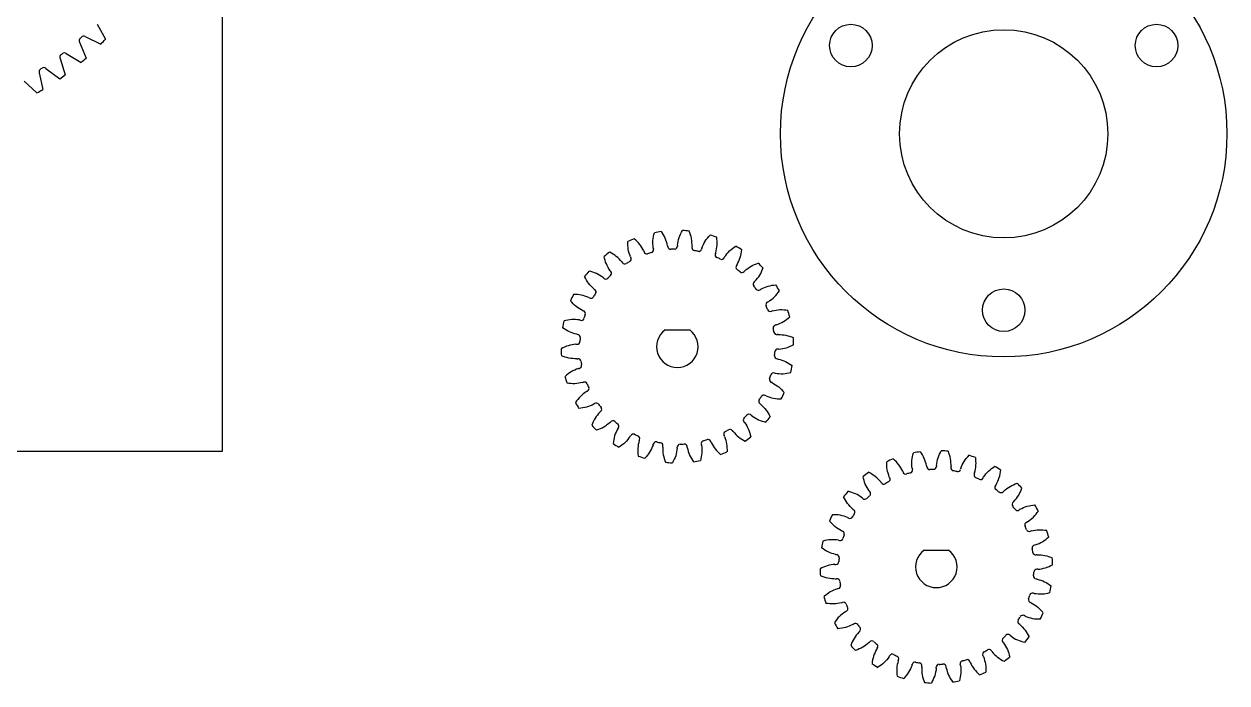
# Model space of a CAD drawing. Header units: millimetres. Extents: x 0 to 420, y 0 to 297.
# Drawn here: x 218.9 to 334.8, y 133.6 to 197 of the extents above; entities that cross this region are included whole.
import ezdxf

# ---------------------------------------------------------------- set-up
doc = ezdxf.new("R2010")
doc.units = ezdxf.units.MM

msp = doc.modelspace()

# ---------------------------------------------------------------- linework, layer by layer
at = {"color": 7, "linetype": 'Continuous', "lineweight": 25}
for p, q in [((238.03, 155.9), (238.03, 244.9)), ((225.95, 197.05), (226.74, 195.58)), ((224.79, 195.83), (226.3, 195.11)), ((224.24, 195.31), (224.89, 193.77)), ((222.38, 193.74), (222.87, 192.15)), ((222.97, 194.21), (224.4, 193.35)), ((220.36, 192.36), (220.7, 190.73)), ((221, 192.77), (222.34, 191.77)), ((218.91, 191.53), (220.14, 190.41)), ((278.59, 175.18), (278.62, 175.09)), ((279.5, 175.45), (279.53, 175.36)), ((280.89, 175.69), (280.9, 175.59)), ((281.84, 175.73), (281.84, 175.63)), ((283.24, 175.63), (283.23, 175.53)), ((284.18, 175.45), (284.16, 175.35)), ((285.52, 175.01), (285.48, 174.92)), ((276.48, 174.13), (276.53, 174.05)), ((277.3, 174.62), (277.34, 174.53)), ((286.38, 174.61), (286.34, 174.52)), ((287.58, 173.87), (287.52, 173.79)), ((275.36, 173.28), (275.42, 173.21)), ((288.32, 173.27), (288.26, 173.2)), ((273.79, 171.52), (273.87, 171.46)), ((274.68, 172.61), (274.75, 172.55)), ((289.3, 172.26), (289.23, 172.2)), ((289.88, 171.5), (289.8, 171.45)), ((273.29, 170.71), (273.38, 170.66)), ((272.7, 169.43), (272.79, 169.4)), ((290.59, 170.29), (290.51, 170.25)), ((290.97, 169.42), (290.88, 169.38)), ((272.4, 168.53), (272.5, 168.5)), ((291.38, 168.07), (291.28, 168.05)), ((272.13, 167.15), (272.23, 167.13)), ((280.65, 167.57), (283.02, 167.57)), ((291.54, 167.13), (291.44, 167.12)), ((272.06, 166.19), (272.16, 166.19)), ((291.6, 165.72), (291.51, 165.73)), ((272.13, 164.79), (272.23, 164.8)), ((291.53, 164.77), (291.44, 164.78)), ((272.29, 163.85), (272.38, 163.87)), ((291.26, 163.39), (291.17, 163.42)), ((272.69, 162.5), (272.78, 162.54)), ((290.97, 162.49), (290.88, 162.52)), ((273.07, 161.63), (273.16, 161.67)), ((290.37, 161.21), (290.29, 161.26)), ((273.79, 160.41), (273.86, 160.47)), ((289.87, 160.4), (289.79, 160.46)), ((274.36, 159.66), (274.44, 159.72)), ((275.35, 158.65), (275.41, 158.72)), ((288.99, 159.3), (288.92, 159.37)), ((276.09, 158.05), (276.15, 158.13)), ((287.19, 157.78), (287.14, 157.87)), ((288.31, 158.64), (288.24, 158.71)), ((277.28, 157.31), (277.33, 157.4)), ((278.15, 156.91), (278.18, 157)), ((279.49, 156.47), (279.51, 156.57)), ((284.16, 156.47), (284.14, 156.56)), ((285.08, 156.74), (285.04, 156.83)), ((286.37, 157.3), (286.32, 157.39)), ((70.03, 155.9), (238.03, 155.9)), ((280.42, 156.29), (280.44, 156.38)), ((281.82, 156.19), (281.82, 156.28)), ((282.78, 156.23), (282.77, 156.33)), ((304.44, 154.24), (304.47, 154.14)), ((305.83, 154.47), (305.84, 154.38)), ((306.78, 154.52), (306.78, 154.42)), ((308.19, 154.41), (308.17, 154.32)), ((309.12, 154.23), (309.1, 154.14)), ((302.24, 153.4), (302.29, 153.32)), ((303.53, 153.96), (303.56, 153.87)), ((310.46, 153.8), (310.42, 153.71)), ((311.32, 153.39), (311.28, 153.31)), ((300.3, 152.07), (300.36, 151.99)), ((301.42, 152.92), (301.47, 152.84)), ((312.52, 152.65), (312.46, 152.57)), ((313.26, 152.05), (313.2, 151.98)), ((299.62, 151.4), (299.69, 151.33)), ((314.24, 151.05), (314.17, 150.98)), ((298.23, 149.49), (298.32, 149.45)), ((298.74, 150.3), (298.82, 150.25)), ((314.82, 150.29), (314.74, 150.23)), ((315.54, 149.08), (315.45, 149.03)), ((297.35, 147.31), (297.44, 147.29)), ((297.64, 148.22), (297.73, 148.18)), ((315.92, 148.2), (315.83, 148.17)), ((305.59, 146.35), (307.96, 146.35)), ((316.32, 146.85), (316.22, 146.83)), ((297, 144.98), (297.1, 144.98)), ((297.07, 145.93), (297.17, 145.92)), ((316.48, 145.91), (316.38, 145.9)), ((316.54, 144.51), (316.45, 144.51)), ((297.07, 143.57), (297.17, 143.59)), ((297.23, 142.64), (297.33, 142.66)), ((316.48, 143.56), (316.38, 143.57)), ((316.2, 142.18), (316.11, 142.2)), ((297.63, 141.29), (297.72, 141.32)), ((298.01, 140.41), (298.1, 140.46)), ((315.91, 141.27), (315.82, 141.31)), ((298.73, 139.2), (298.81, 139.25)), ((314.81, 139.19), (314.73, 139.24)), ((315.32, 140), (315.23, 140.04)), ((299.31, 138.44), (299.38, 138.5)), ((313.93, 138.09), (313.86, 138.16)), ((300.29, 137.44), (300.35, 137.51)), ((301.03, 136.84), (301.09, 136.92)), ((313.25, 137.42), (313.19, 137.5)), ((302.23, 136.1), (302.27, 136.18)), ((303.09, 135.69), (303.13, 135.78)), ((310.02, 135.53), (309.99, 135.62)), ((311.31, 136.09), (311.26, 136.17)), ((312.13, 136.57), (312.08, 136.65)), ((304.43, 135.26), (304.45, 135.35)), ((305.36, 135.07), (305.38, 135.17)), ((306.77, 134.97), (306.77, 135.07)), ((307.72, 135.02), (307.71, 135.11)), ((309.11, 135.25), (309.08, 135.35))]:
    msp.add_line(p, q, dxfattribs=at)
for centre, radius in [((313.26, 186.47), 21.5), ((298.54, 194.97), 2.05), ((327.98, 194.97), 2.05), ((313.26, 186.47), 10.03), ((313.26, 169.47), 2.05)]:
    msp.add_circle(centre, radius, dxfattribs=at)
for centre, radius, start, end in [((224.64, 195.58), 0.3, 58.3034, 133.7947), ((224.51, 195.45), 0.3, 133.391, 208.8822), ((207.13, 213.84), 25, 313.391, 313.7947), ((207.13, 213.84), 26.8, 315.6671, 317.057), ((222.65, 193.86), 0.3, 127.8525, 203.3438), ((207.13, 213.84), 25, 307.8525, 308.2562), ((222.79, 193.97), 0.3, 52.7649, 128.2562), ((207.13, 213.84), 26.8, 310.1287, 311.5185), ((220.65, 192.46), 0.3, 122.314, 197.8053), ((207.13, 213.84), 25, 302.314, 302.7177), ((220.8, 192.55), 0.3, 47.2265, 122.7177), ((207.13, 213.84), 26.8, 304.5902, 305.9801), ((207.13, 213.84), 26.8, 299.0517, 300.4416), ((281.83, 165.96), 11.2, 111.788, 115.2438), ((281.83, 165.96), 11.2, 97.9418, 101.3977), ((281.83, 165.96), 11.2, 84.0957, 87.5515), ((281.83, 165.96), 11.2, 70.2495, 73.7054), ((281.83, 165.96), 11.2, 125.6341, 129.09), ((278.88, 175.18), 0.28, 199.3887, 287.7311), ((281.83, 165.96), 9.4, 105.4545, 107.7311), ((279.25, 175.29), 0.28, 285.4545, 13.797), ((281.18, 175.62), 0.28, 185.5425, 273.885), ((281.83, 165.96), 9.4, 91.6084, 93.885), ((281.56, 175.64), 0.28, 271.6084, 359.9508), ((283.51, 175.49), 0.28, 171.6964, 260.0388), ((281.83, 165.96), 9.4, 77.7622, 80.0388), ((283.88, 175.42), 0.28, 257.7622, 346.1046), ((281.83, 165.96), 11.2, 56.4033, 59.8592), ((276.76, 174.21), 0.28, 213.2348, 301.5773), ((281.83, 165.96), 9.4, 119.3007, 121.5773), ((277.1, 174.4), 0.28, 299.3007, 27.6431), ((285.74, 174.82), 0.28, 157.8502, 246.1927), ((281.83, 165.96), 9.4, 63.916, 66.1927), ((286.09, 174.65), 0.28, 243.916, 332.2585), ((287.75, 173.62), 0.28, 144.0041, 232.3465), ((281.83, 165.96), 11.2, 42.5572, 46.0131), ((281.83, 165.96), 11.2, 139.4803, 142.9361), ((281.83, 165.96), 9.4, 133.1468, 135.4234), ((275.21, 173.02), 0.28, 313.1468, 41.4893), ((281.83, 165.96), 9.4, 50.0699, 52.3465), ((288.05, 173.38), 0.28, 230.0699, 318.4123), ((274.94, 172.75), 0.28, 227.081, 315.4234), ((289.41, 171.98), 0.28, 130.1579, 218.5004), ((281.83, 165.96), 9.4, 36.2237, 38.5004), ((289.64, 171.68), 0.28, 216.2237, 304.5662), ((281.83, 165.96), 11.2, 28.711, 32.1669), ((281.83, 165.96), 11.2, 153.3264, 156.7823), ((273.51, 170.91), 0.28, 240.9271, 329.2696), ((281.83, 165.96), 9.4, 146.993, 149.2696), ((273.72, 171.23), 0.28, 326.993, 55.3354), ((272.69, 169.14), 0.28, 340.8391, 69.1816), ((290.63, 170), 0.28, 116.3118, 204.6542), ((281.83, 165.96), 9.4, 22.3776, 24.6542), ((290.78, 169.64), 0.28, 202.3776, 290.72), ((281.83, 165.96), 11.2, 14.8649, 18.3207), ((281.83, 165.96), 11.2, 167.1726, 170.6284), ((272.57, 168.77), 0.28, 254.7733, 343.1157), ((281.83, 165.96), 9.4, 160.8391, 163.1157), ((291.34, 167.77), 0.28, 102.4656, 190.808), ((272.19, 166.86), 0.28, 354.6853, 83.0277), ((281.83, 165.96), 9.4, 174.6853, 176.9619), ((281.83, 165.96), 2, 126.3897, 53.6103), ((281.83, 165.96), 9.4, 8.5314, 10.808), ((291.41, 167.39), 0.28, 188.5314, 276.8739), ((281.83, 165.96), 11.2, 1.0187, 4.4746), ((281.83, 165.96), 11.2, 181.0187, 184.4746), ((272.17, 166.47), 0.28, 268.6194, 356.9619), ((291.5, 165.45), 0.28, 88.6194, 176.9619), ((272.26, 164.52), 0.28, 8.5314, 96.8739), ((281.83, 165.96), 9.4, 188.5314, 190.808), ((281.83, 165.96), 9.4, 354.6853, 356.9619), ((291.47, 165.06), 0.28, 174.6853, 263.0277), ((272.32, 164.14), 0.28, 282.4656, 10.808), ((291.1, 163.15), 0.28, 74.7733, 163.1157), ((281.83, 165.96), 11.2, 347.1726, 350.6284), ((281.83, 165.96), 11.2, 194.8649, 198.3207), ((272.88, 162.27), 0.28, 22.3776, 110.72), ((281.83, 165.96), 9.4, 202.3776, 204.6542), ((290.98, 162.78), 0.28, 160.8391, 249.1816), ((281.83, 165.96), 9.4, 340.8391, 343.1157), ((273.04, 161.92), 0.28, 296.3118, 24.6542), ((281.83, 165.96), 9.4, 326.993, 329.2696), ((290.15, 161.01), 0.28, 60.9271, 149.2696), ((281.83, 165.96), 11.2, 333.3264, 336.7823), ((281.83, 165.96), 11.2, 208.711, 212.1669), ((274.02, 160.24), 0.28, 36.2237, 124.5662), ((281.83, 165.96), 9.4, 216.2237, 218.5004), ((274.26, 159.93), 0.28, 310.1579, 38.5004), ((289.95, 160.69), 0.28, 146.993, 235.3354), ((275.62, 158.54), 0.28, 50.0699, 138.4123), ((281.83, 165.96), 9.4, 230.0699, 232.3465), ((288.45, 158.9), 0.28, 133.1468, 221.4893), ((281.83, 165.96), 9.4, 313.1468, 315.4234), ((288.73, 159.16), 0.28, 47.081, 135.4234), ((281.83, 165.96), 11.2, 319.4803, 322.9361), ((281.83, 165.96), 11.2, 222.5572, 226.0131), ((275.92, 158.3), 0.28, 324.0041, 52.3465), ((286.57, 157.52), 0.28, 119.3007, 207.6431), ((281.83, 165.96), 9.4, 299.3007, 301.5773), ((286.9, 157.71), 0.28, 33.2348, 121.5773), ((281.83, 165.96), 11.2, 236.4033, 239.8592), ((277.58, 157.26), 0.28, 63.916, 152.2585), ((281.83, 165.96), 9.4, 243.916, 246.1927), ((277.93, 157.1), 0.28, 337.8502, 66.1927), ((279.78, 156.5), 0.28, 77.7622, 166.1046), ((281.83, 165.96), 9.4, 257.7622, 260.0388), ((280.16, 156.42), 0.28, 351.6964, 80.0388), ((282.1, 156.28), 0.28, 91.6084, 179.9508), ((281.83, 165.96), 9.4, 271.6084, 273.885), ((282.49, 156.3), 0.28, 5.5425, 93.885), ((284.41, 156.63), 0.28, 105.4545, 193.797), ((281.83, 165.96), 9.4, 285.4545, 287.7311), ((284.78, 156.74), 0.28, 19.3887, 107.7311), ((281.83, 165.96), 11.2, 305.6341, 309.09), ((281.83, 165.96), 11.2, 250.2495, 253.7054), ((281.83, 165.96), 11.2, 291.788, 295.2438), ((306.77, 144.74), 11.2, 97.9418, 101.3977), ((306.77, 144.74), 11.2, 84.0957, 87.5515), ((306.77, 144.74), 11.2, 70.2495, 73.7054), ((281.83, 165.96), 11.2, 264.0957, 267.5515), ((281.83, 165.96), 11.2, 277.9418, 281.3977), ((306.77, 144.74), 11.2, 111.788, 115.2438), ((304.2, 154.07), 0.28, 285.4545, 13.797), ((306.12, 154.4), 0.28, 185.5425, 273.885), ((306.77, 144.74), 9.4, 91.6084, 93.885), ((306.5, 154.42), 0.28, 271.6084, 359.9508), ((308.45, 154.28), 0.28, 171.6964, 260.0388), ((308.83, 154.2), 0.28, 257.7622, 346.1046), ((306.77, 144.74), 11.2, 56.4033, 59.8592), ((306.77, 144.74), 11.2, 125.6341, 129.09), ((306.77, 144.74), 9.4, 119.3007, 121.5773), ((302.04, 153.19), 0.28, 299.3007, 27.6431), ((303.83, 153.96), 0.28, 199.3887, 287.7311), ((306.77, 144.74), 9.4, 105.4545, 107.7311), ((306.77, 144.74), 9.4, 77.7622, 80.0388), ((310.68, 153.6), 0.28, 157.8502, 246.1927), ((306.77, 144.74), 9.4, 63.916, 66.1927), ((311.03, 153.44), 0.28, 243.916, 332.2585), ((306.77, 144.74), 11.2, 139.4803, 142.9361), ((300.16, 151.81), 0.28, 313.1468, 41.4893), ((301.71, 152.99), 0.28, 213.2348, 301.5773), ((312.69, 152.41), 0.28, 144.0041, 232.3465), ((306.77, 144.74), 9.4, 50.0699, 52.3465), ((312.99, 152.17), 0.28, 230.0699, 318.4123), ((306.77, 144.74), 11.2, 42.5572, 46.0131), ((299.88, 151.54), 0.28, 227.081, 315.4234), ((306.77, 144.74), 9.4, 133.1468, 135.4234), ((314.35, 150.77), 0.28, 130.1579, 218.5004), ((306.77, 144.74), 11.2, 28.711, 32.1669), ((306.77, 144.74), 11.2, 153.3264, 156.7823), ((298.45, 149.69), 0.28, 240.9271, 329.2696), ((306.77, 144.74), 9.4, 146.993, 149.2696), ((298.66, 150.02), 0.28, 326.993, 55.3354), ((306.77, 144.74), 9.4, 36.2237, 38.5004), ((314.58, 150.46), 0.28, 216.2237, 304.5662), ((315.57, 148.78), 0.28, 116.3118, 204.6542), ((306.77, 144.74), 9.4, 22.3776, 24.6542), ((315.73, 148.43), 0.28, 202.3776, 290.72), ((306.77, 144.74), 11.2, 167.1726, 170.6284), ((297.51, 147.56), 0.28, 254.7733, 343.1157), ((297.63, 147.92), 0.28, 340.8391, 69.1816), ((306.77, 144.74), 9.4, 160.8391, 163.1157), ((306.77, 144.74), 11.2, 14.8649, 18.3207), ((306.77, 144.74), 2, 126.3897, 53.6103), ((316.28, 146.56), 0.28, 102.4656, 190.808), ((306.77, 144.74), 9.4, 8.5314, 10.808), ((316.35, 146.18), 0.28, 188.5314, 276.8739), ((297.11, 145.26), 0.28, 268.6194, 356.9619), ((297.14, 145.64), 0.28, 354.6853, 83.0277), ((306.77, 144.74), 9.4, 174.6853, 176.9619), ((306.77, 144.74), 11.2, 1.0187, 4.4746), ((306.77, 144.74), 11.2, 181.0187, 184.4746), ((306.77, 144.74), 9.4, 354.6853, 356.9619), ((316.41, 143.85), 0.28, 174.6853, 263.0277), ((316.44, 144.23), 0.28, 88.6194, 176.9619), ((297.2, 143.31), 0.28, 8.5314, 96.8739), ((297.27, 142.93), 0.28, 282.4656, 10.808), ((306.77, 144.74), 9.4, 188.5314, 190.808), ((306.77, 144.74), 11.2, 347.1726, 350.6284), ((306.77, 144.74), 11.2, 194.8649, 198.3207), ((315.92, 141.57), 0.28, 160.8391, 249.1816), ((306.77, 144.74), 9.4, 340.8391, 343.1157), ((316.04, 141.93), 0.28, 74.7733, 163.1157), ((297.82, 141.06), 0.28, 22.3776, 110.72), ((306.77, 144.74), 9.4, 202.3776, 204.6542), ((297.98, 140.71), 0.28, 296.3118, 24.6542), ((306.77, 144.74), 11.2, 333.3264, 336.7823), ((306.77, 144.74), 11.2, 208.711, 212.1669), ((298.97, 139.02), 0.28, 36.2237, 124.5662), ((306.77, 144.74), 9.4, 216.2237, 218.5004), ((314.89, 139.47), 0.28, 146.993, 235.3354), ((306.77, 144.74), 9.4, 326.993, 329.2696), ((315.1, 139.8), 0.28, 60.9271, 149.2696), ((299.2, 138.72), 0.28, 310.1579, 38.5004), ((313.39, 137.68), 0.28, 133.1468, 221.4893), ((306.77, 144.74), 9.4, 313.1468, 315.4234), ((313.67, 137.95), 0.28, 47.081, 135.4234), ((306.77, 144.74), 11.2, 319.4803, 322.9361), ((306.77, 144.74), 11.2, 222.5572, 226.0131), ((300.56, 137.32), 0.28, 50.0699, 138.4123), ((306.77, 144.74), 9.4, 230.0699, 232.3465), ((300.86, 137.08), 0.28, 324.0041, 52.3465), ((306.77, 144.74), 9.4, 299.3007, 301.5773), ((311.84, 136.5), 0.28, 33.2348, 121.5773), ((302.52, 136.05), 0.28, 63.916, 152.2585), ((306.77, 144.74), 9.4, 243.916, 246.1927), ((302.87, 135.89), 0.28, 337.8502, 66.1927), ((304.72, 135.28), 0.28, 77.7622, 166.1046), ((306.77, 144.74), 9.4, 257.7622, 260.0388), ((309.35, 135.41), 0.28, 105.4545, 193.797), ((306.77, 144.74), 9.4, 285.4545, 287.7311), ((309.72, 135.52), 0.28, 19.3887, 107.7311), ((311.51, 136.3), 0.28, 119.3007, 207.6431), ((306.77, 144.74), 11.2, 305.6341, 309.09), ((306.77, 144.74), 11.2, 236.4033, 239.8592), ((305.1, 135.21), 0.28, 351.6964, 80.0388), ((307.05, 135.07), 0.28, 91.6084, 179.9508), ((306.77, 144.74), 9.4, 271.6084, 273.885), ((307.43, 135.09), 0.28, 5.5425, 93.885), ((306.77, 144.74), 11.2, 291.788, 295.2438), ((306.77, 144.74), 11.2, 250.2495, 253.7054), ((306.77, 144.74), 11.2, 264.0957, 267.5515), ((306.77, 144.74), 11.2, 277.9418, 281.3977)]:
    msp.add_arc(centre, radius, start, end, dxfattribs=at)
for points, knots in [([(278.59, 175.18), (278.47, 175.4), (278.23, 175.84), (277.86, 176.19), (277.68, 176.36)], [0, 0, 0, 0, 0.499194, 1, 1, 1, 1]), ([(279.5, 175.45), (279.48, 175.7), (279.44, 176.2), (279.56, 176.69), (279.62, 176.94)], [0, 0, 0, 0, 0.499196, 1, 1, 1, 1]), ([(280.89, 175.69), (280.83, 175.93), (280.7, 176.42), (280.42, 176.84), (280.29, 177.05)], [0, 0, 0, 0, 0.499194, 1, 1, 1, 1]), ([(281.84, 175.73), (281.88, 175.98), (281.96, 176.48), (282.19, 176.92), (282.31, 177.15)], [0, 0, 0, 0, 0.499194, 1, 1, 1, 1]), ([(283.24, 175.63), (283.24, 175.88), (283.23, 176.39), (283.07, 176.86), (282.98, 177.1)], [0, 0, 0, 0, 0.499203, 1, 1, 1, 1]), ([(284.18, 175.45), (284.28, 175.68), (284.47, 176.14), (284.81, 176.52), (284.98, 176.71)], [0, 0, 0, 0, 0.499197, 1, 1, 1, 1]), ([(285.52, 175.01), (285.57, 175.26), (285.69, 175.75), (285.64, 176.25), (285.62, 176.5)], [0, 0, 0, 0, 0.499194, 1, 1, 1, 1]), ([(276.48, 174.13), (276.31, 174.32), (275.97, 174.69), (275.53, 174.94), (275.31, 175.06)], [0, 0, 0, 0, 0.4991989, 1, 1, 1, 1]), ([(277.3, 174.62), (277.22, 174.85), (277.06, 175.33), (277.06, 175.84), (277.06, 176.09)], [0, 0, 0, 0, 0.499195, 1, 1, 1, 1]), ([(286.38, 174.61), (286.53, 174.81), (286.83, 175.21), (287.25, 175.5), (287.46, 175.64)], [0, 0, 0, 0, 0.499197, 1, 1, 1, 1]), ([(287.58, 173.87), (287.69, 174.09), (287.92, 174.54), (287.99, 175.04), (288.03, 175.29)], [0, 0, 0, 0, 0.499196, 1, 1, 1, 1]), ([(275.36, 173.28), (275.22, 173.49), (274.95, 173.92), (274.83, 174.41), (274.77, 174.65)], [0, 0, 0, 0, 0.4992024, 1, 1, 1, 1]), ([(288.32, 173.27), (288.51, 173.43), (288.9, 173.75), (289.38, 173.93), (289.61, 174.02)], [0, 0, 0, 0, 0.499196, 1, 1, 1, 1]), ([(273.79, 171.52), (273.61, 171.69), (273.25, 172.04), (273.01, 172.49), (272.9, 172.71)], [0, 0, 0, 0, 0.499196, 1, 1, 1, 1]), ([(274.68, 172.61), (274.47, 172.75), (274.05, 173.04), (273.56, 173.17), (273.32, 173.24)], [0, 0, 0, 0, 0.499204, 1, 1, 1, 1]), ([(289.3, 172.26), (289.47, 172.45), (289.8, 172.83), (289.99, 173.3), (290.08, 173.53)], [0, 0, 0, 0, 0.499203, 1, 1, 1, 1]), ([(289.88, 171.5), (290.11, 171.61), (290.56, 171.83), (291.06, 171.89), (291.31, 171.92)], [0, 0, 0, 0, 0.4991996, 1, 1, 1, 1]), ([(272.7, 169.43), (272.48, 169.56), (272.04, 169.81), (271.71, 170.19), (271.54, 170.37)], [0, 0, 0, 0, 0.499195, 1, 1, 1, 1]), ([(273.29, 170.71), (273.05, 170.79), (272.58, 170.97), (272.08, 170.98), (271.82, 170.99)], [0, 0, 0, 0, 0.499201, 1, 1, 1, 1]), ([(290.59, 170.29), (290.8, 170.44), (291.21, 170.73), (291.51, 171.14), (291.66, 171.34)], [0, 0, 0, 0, 0.499203, 1, 1, 1, 1]), ([(290.97, 169.42), (291.22, 169.47), (291.71, 169.57), (292.21, 169.51), (292.47, 169.48)], [0, 0, 0, 0, 0.499203, 1, 1, 1, 1]), ([(272.4, 168.53), (272.15, 168.55), (271.65, 168.61), (271.16, 168.5), (270.91, 168.45)], [0, 0, 0, 0, 0.499199, 1, 1, 1, 1]), ([(291.38, 168.07), (291.61, 168.16), (292.08, 168.35), (292.46, 168.67), (292.66, 168.83)], [0, 0, 0, 0, 0.499203, 1, 1, 1, 1]), ([(272.13, 167.15), (271.89, 167.21), (271.41, 167.35), (270.99, 167.64), (270.78, 167.78)], [0, 0, 0, 0, 0.499195, 1, 1, 1, 1]), ([(291.54, 167.13), (291.79, 167.12), (292.29, 167.1), (292.76, 166.92), (293, 166.83)], [0, 0, 0, 0, 0.499198, 1, 1, 1, 1]), ([(272.06, 166.19), (271.81, 166.16), (271.31, 166.09), (270.86, 165.87), (270.63, 165.76)], [0, 0, 0, 0, 0.499205, 1, 1, 1, 1]), ([(291.6, 165.72), (291.85, 165.76), (292.35, 165.82), (292.8, 166.05), (293.03, 166.16)], [0, 0, 0, 0, 0.499195, 1, 1, 1, 1]), ([(272.13, 164.79), (271.88, 164.8), (271.37, 164.82), (270.9, 165), (270.67, 165.09)], [0, 0, 0, 0, 0.499198, 1, 1, 1, 1]), ([(291.53, 164.77), (291.78, 164.7), (292.26, 164.56), (292.68, 164.28), (292.88, 164.14)], [0, 0, 0, 0, 0.4991995, 1, 1, 1, 1]), ([(272.29, 163.85), (272.06, 163.76), (271.59, 163.57), (271.2, 163.25), (271.01, 163.09)], [0, 0, 0, 0, 0.49919, 1, 1, 1, 1]), ([(291.26, 163.39), (291.51, 163.37), (292.01, 163.31), (292.51, 163.42), (292.75, 163.47)], [0, 0, 0, 0, 0.499194, 1, 1, 1, 1]), ([(272.69, 162.5), (272.45, 162.45), (271.95, 162.35), (271.45, 162.41), (271.2, 162.44)], [0, 0, 0, 0, 0.499193, 1, 1, 1, 1]), ([(290.97, 162.49), (291.19, 162.36), (291.62, 162.11), (291.96, 161.73), (292.13, 161.54)], [0, 0, 0, 0, 0.499203, 1, 1, 1, 1]), ([(273.07, 161.63), (272.87, 161.48), (272.46, 161.19), (272.16, 160.78), (272.01, 160.58)], [0, 0, 0, 0, 0.499203, 1, 1, 1, 1]), ([(290.37, 161.21), (290.61, 161.12), (291.08, 160.95), (291.59, 160.94), (291.84, 160.93)], [0, 0, 0, 0, 0.4991958, 1, 1, 1, 1]), ([(273.79, 160.41), (273.56, 160.31), (273.1, 160.09), (272.6, 160.03), (272.35, 160)], [0, 0, 0, 0, 0.499195, 1, 1, 1, 1]), ([(289.87, 160.4), (290.05, 160.23), (290.42, 159.88), (290.65, 159.43), (290.77, 159.21)], [0, 0, 0, 0, 0.499202, 1, 1, 1, 1]), ([(274.36, 159.66), (274.2, 159.47), (273.87, 159.08), (273.68, 158.62), (273.58, 158.38)], [0, 0, 0, 0, 0.4992047, 1, 1, 1, 1]), ([(288.99, 159.3), (289.2, 159.16), (289.62, 158.88), (290.1, 158.75), (290.35, 158.68)], [0, 0, 0, 0, 0.4991994, 1, 1, 1, 1]), ([(275.35, 158.65), (275.15, 158.49), (274.76, 158.17), (274.29, 157.99), (274.05, 157.9)], [0, 0, 0, 0, 0.499201, 1, 1, 1, 1]), ([(276.09, 158.05), (275.97, 157.83), (275.75, 157.38), (275.67, 156.88), (275.64, 156.63)], [0, 0, 0, 0, 0.4991981, 1, 1, 1, 1]), ([(287.19, 157.78), (287.36, 157.6), (287.7, 157.23), (288.14, 156.98), (288.36, 156.86)], [0, 0, 0, 0, 0.499191, 1, 1, 1, 1]), ([(288.31, 158.64), (288.44, 158.43), (288.71, 158), (288.83, 157.51), (288.89, 157.27)], [0, 0, 0, 0, 0.4992024, 1, 1, 1, 1]), ([(277.28, 157.31), (277.13, 157.11), (276.83, 156.7), (276.42, 156.42), (276.21, 156.27)], [0, 0, 0, 0, 0.4992, 1, 1, 1, 1]), ([(278.15, 156.91), (278.09, 156.66), (277.98, 156.17), (278.02, 155.67), (278.05, 155.42)], [0, 0, 0, 0, 0.4992002, 1, 1, 1, 1]), ([(279.49, 156.47), (279.39, 156.24), (279.19, 155.78), (278.86, 155.4), (278.69, 155.21)], [0, 0, 0, 0, 0.499197, 1, 1, 1, 1]), ([(284.16, 156.47), (284.18, 156.22), (284.23, 155.71), (284.11, 155.23), (284.05, 154.98)], [0, 0, 0, 0, 0.4991949, 1, 1, 1, 1]), ([(285.08, 156.74), (285.2, 156.52), (285.44, 156.08), (285.81, 155.73), (285.99, 155.56)], [0, 0, 0, 0, 0.499194, 1, 1, 1, 1]), ([(286.37, 157.3), (286.45, 157.06), (286.61, 156.59), (286.61, 156.08), (286.61, 155.83)], [0, 0, 0, 0, 0.499205, 1, 1, 1, 1]), ([(280.42, 156.29), (280.42, 156.04), (280.43, 155.53), (280.6, 155.06), (280.68, 154.82)], [0, 0, 0, 0, 0.499204, 1, 1, 1, 1]), ([(281.82, 156.19), (281.78, 155.94), (281.71, 155.44), (281.47, 154.99), (281.35, 154.77)], [0, 0, 0, 0, 0.499198, 1, 1, 1, 1]), ([(282.78, 156.23), (282.84, 155.99), (282.97, 155.5), (283.24, 155.08), (283.38, 154.87)], [0, 0, 0, 0, 0.499203, 1, 1, 1, 1]), ([(304.44, 154.24), (304.42, 154.49), (304.38, 154.99), (304.5, 155.48), (304.56, 155.72)], [0, 0, 0, 0, 0.499206, 1, 1, 1, 1]), ([(305.83, 154.47), (305.77, 154.72), (305.64, 155.2), (305.37, 155.63), (305.23, 155.84)], [0, 0, 0, 0, 0.499201, 1, 1, 1, 1]), ([(306.78, 154.52), (306.82, 154.77), (306.9, 155.26), (307.14, 155.71), (307.25, 155.93)], [0, 0, 0, 0, 0.499197, 1, 1, 1, 1]), ([(308.19, 154.41), (308.18, 154.67), (308.18, 155.17), (308.01, 155.65), (307.93, 155.89)], [0, 0, 0, 0, 0.499197, 1, 1, 1, 1]), ([(309.12, 154.23), (309.22, 154.46), (309.42, 154.93), (309.75, 155.31), (309.92, 155.49)], [0, 0, 0, 0, 0.499198, 1, 1, 1, 1]), ([(310.46, 153.8), (310.52, 154.04), (310.63, 154.53), (310.58, 155.03), (310.56, 155.29)], [0, 0, 0, 0, 0.499204, 1, 1, 1, 1]), ([(302.24, 153.4), (302.16, 153.64), (302, 154.12), (302, 154.62), (302, 154.87)], [0, 0, 0, 0, 0.499195, 1, 1, 1, 1]), ([(303.53, 153.96), (303.41, 154.18), (303.17, 154.63), (302.8, 154.97), (302.62, 155.14)], [0, 0, 0, 0, 0.499198, 1, 1, 1, 1]), ([(311.32, 153.39), (311.47, 153.6), (311.78, 154), (312.19, 154.29), (312.4, 154.43)], [0, 0, 0, 0, 0.4991929, 1, 1, 1, 1]), ([(300.3, 152.07), (300.17, 152.28), (299.89, 152.7), (299.77, 153.19), (299.71, 153.44)], [0, 0, 0, 0, 0.4991976, 1, 1, 1, 1]), ([(301.42, 152.92), (301.25, 153.11), (300.91, 153.48), (300.47, 153.72), (300.25, 153.85)], [0, 0, 0, 0, 0.499205, 1, 1, 1, 1]), ([(312.52, 152.65), (312.63, 152.88), (312.86, 153.33), (312.94, 153.82), (312.97, 154.07)], [0, 0, 0, 0, 0.499198, 1, 1, 1, 1]), ([(299.62, 151.4), (299.41, 151.54), (298.99, 151.82), (298.5, 151.95), (298.26, 152.02)], [0, 0, 0, 0, 0.499207, 1, 1, 1, 1]), ([(313.26, 152.05), (313.46, 152.21), (313.85, 152.53), (314.32, 152.71), (314.55, 152.8)], [0, 0, 0, 0, 0.499197, 1, 1, 1, 1]), ([(314.24, 151.05), (314.41, 151.24), (314.74, 151.62), (314.93, 152.09), (315.02, 152.32)], [0, 0, 0, 0, 0.4991992, 1, 1, 1, 1]), ([(298.74, 150.3), (298.55, 150.48), (298.19, 150.83), (297.96, 151.27), (297.84, 151.49)], [0, 0, 0, 0, 0.499204, 1, 1, 1, 1]), ([(314.82, 150.29), (315.05, 150.4), (315.5, 150.62), (316.01, 150.68), (316.26, 150.71)], [0, 0, 0, 0, 0.499201, 1, 1, 1, 1]), ([(298.23, 149.49), (298, 149.58), (297.52, 149.75), (297.02, 149.77), (296.77, 149.77)], [0, 0, 0, 0, 0.4992, 1, 1, 1, 1]), ([(315.54, 149.08), (315.74, 149.22), (316.15, 149.51), (316.45, 149.92), (316.6, 150.12)], [0, 0, 0, 0, 0.499206, 1, 1, 1, 1]), ([(297.64, 148.22), (297.42, 148.34), (296.98, 148.59), (296.65, 148.97), (296.48, 149.16)], [0, 0, 0, 0, 0.499203, 1, 1, 1, 1]), ([(315.92, 148.2), (316.16, 148.25), (316.66, 148.36), (317.16, 148.3), (317.41, 148.27)], [0, 0, 0, 0, 0.499207, 1, 1, 1, 1]), ([(297.35, 147.31), (297.09, 147.34), (296.59, 147.39), (296.1, 147.29), (295.85, 147.23)], [0, 0, 0, 0, 0.499194, 1, 1, 1, 1]), ([(316.32, 146.85), (316.55, 146.95), (317.02, 147.13), (317.41, 147.46), (317.6, 147.62)], [0, 0, 0, 0, 0.499195, 1, 1, 1, 1]), ([(297.07, 145.93), (296.83, 146), (296.35, 146.14), (295.93, 146.43), (295.72, 146.57)], [0, 0, 0, 0, 0.4991995, 1, 1, 1, 1]), ([(297, 144.98), (296.76, 144.95), (296.26, 144.88), (295.8, 144.66), (295.58, 144.55)], [0, 0, 0, 0, 0.499194, 1, 1, 1, 1]), ([(316.48, 145.91), (316.73, 145.9), (317.23, 145.89), (317.7, 145.71), (317.94, 145.62)], [0, 0, 0, 0, 0.499203, 1, 1, 1, 1]), ([(316.54, 144.51), (316.79, 144.54), (317.29, 144.61), (317.75, 144.83), (317.97, 144.94)], [0, 0, 0, 0, 0.4992, 1, 1, 1, 1]), ([(297.07, 143.57), (296.82, 143.58), (296.32, 143.6), (295.85, 143.78), (295.61, 143.87)], [0, 0, 0, 0, 0.499198, 1, 1, 1, 1]), ([(297.23, 142.64), (297, 142.54), (296.53, 142.36), (296.14, 142.03), (295.95, 141.87)], [0, 0, 0, 0, 0.499202, 1, 1, 1, 1]), ([(316.48, 143.56), (316.72, 143.49), (317.2, 143.35), (317.62, 143.06), (317.83, 142.92)], [0, 0, 0, 0, 0.4991995, 1, 1, 1, 1]), ([(316.2, 142.18), (316.45, 142.15), (316.96, 142.1), (317.45, 142.2), (317.7, 142.26)], [0, 0, 0, 0, 0.4992039, 1, 1, 1, 1]), ([(297.63, 141.29), (297.39, 141.24), (296.89, 141.13), (296.39, 141.19), (296.14, 141.22)], [0, 0, 0, 0, 0.499203, 1, 1, 1, 1]), ([(298.01, 140.41), (297.81, 140.27), (297.4, 139.98), (297.1, 139.57), (296.95, 139.36)], [0, 0, 0, 0, 0.499201, 1, 1, 1, 1]), ([(315.91, 141.27), (316.13, 141.15), (316.57, 140.89), (316.9, 140.52), (317.07, 140.33)], [0, 0, 0, 0, 0.4991915, 1, 1, 1, 1]), ([(298.73, 139.2), (298.5, 139.09), (298.05, 138.87), (297.54, 138.81), (297.29, 138.78)], [0, 0, 0, 0, 0.499201, 1, 1, 1, 1]), ([(314.81, 139.19), (315, 139.01), (315.36, 138.66), (315.59, 138.22), (315.71, 137.99)], [0, 0, 0, 0, 0.499204, 1, 1, 1, 1]), ([(315.32, 140), (315.55, 139.91), (316.03, 139.74), (316.53, 139.72), (316.78, 139.72)], [0, 0, 0, 0, 0.4992, 1, 1, 1, 1]), ([(299.31, 138.44), (299.14, 138.25), (298.81, 137.87), (298.62, 137.4), (298.52, 137.17)], [0, 0, 0, 0, 0.499193, 1, 1, 1, 1]), ([(313.93, 138.09), (314.14, 137.95), (314.56, 137.67), (315.05, 137.53), (315.29, 137.47)], [0, 0, 0, 0, 0.4992, 1, 1, 1, 1]), ([(300.29, 137.44), (300.09, 137.28), (299.7, 136.96), (299.23, 136.78), (299, 136.69)], [0, 0, 0, 0, 0.49921, 1, 1, 1, 1]), ([(301.03, 136.84), (300.92, 136.61), (300.69, 136.16), (300.61, 135.67), (300.58, 135.42)], [0, 0, 0, 0, 0.499201, 1, 1, 1, 1]), ([(313.25, 137.42), (313.38, 137.21), (313.65, 136.79), (313.78, 136.3), (313.84, 136.05)], [0, 0, 0, 0, 0.499195, 1, 1, 1, 1]), ([(302.23, 136.1), (302.08, 135.89), (301.77, 135.49), (301.36, 135.2), (301.15, 135.06)], [0, 0, 0, 0, 0.4992031, 1, 1, 1, 1]), ([(303.09, 135.69), (303.03, 135.45), (302.92, 134.96), (302.97, 134.45), (302.99, 134.2)], [0, 0, 0, 0, 0.499198, 1, 1, 1, 1]), ([(311.31, 136.09), (311.39, 135.85), (311.55, 135.37), (311.55, 134.87), (311.55, 134.61)], [0, 0, 0, 0, 0.4992, 1, 1, 1, 1]), ([(312.13, 136.57), (312.3, 136.38), (312.64, 136.01), (313.08, 135.76), (313.3, 135.64)], [0, 0, 0, 0, 0.49919, 1, 1, 1, 1]), ([(304.43, 135.26), (304.33, 135.03), (304.13, 134.56), (303.8, 134.18), (303.63, 133.99)], [0, 0, 0, 0, 0.4992, 1, 1, 1, 1]), ([(305.36, 135.07), (305.37, 134.82), (305.37, 134.32), (305.54, 133.84), (305.62, 133.6)], [0, 0, 0, 0, 0.499195, 1, 1, 1, 1]), ([(306.77, 134.97), (306.73, 134.72), (306.65, 134.23), (306.41, 133.78), (306.3, 133.55)], [0, 0, 0, 0, 0.4992017, 1, 1, 1, 1]), ([(307.72, 135.02), (307.78, 134.77), (307.91, 134.29), (308.18, 133.86), (308.32, 133.65)], [0, 0, 0, 0, 0.499204, 1, 1, 1, 1]), ([(309.11, 135.25), (309.13, 135), (309.17, 134.5), (309.05, 134.01), (308.99, 133.77)], [0, 0, 0, 0, 0.499198, 1, 1, 1, 1]), ([(310.02, 135.53), (310.14, 135.3), (310.38, 134.86), (310.75, 134.52), (310.93, 134.34)], [0, 0, 0, 0, 0.499196, 1, 1, 1, 1])]:
    msp.add_open_spline(points, degree=3, knots=knots, dxfattribs=at)

doc.saveas('drawing.dxf')
